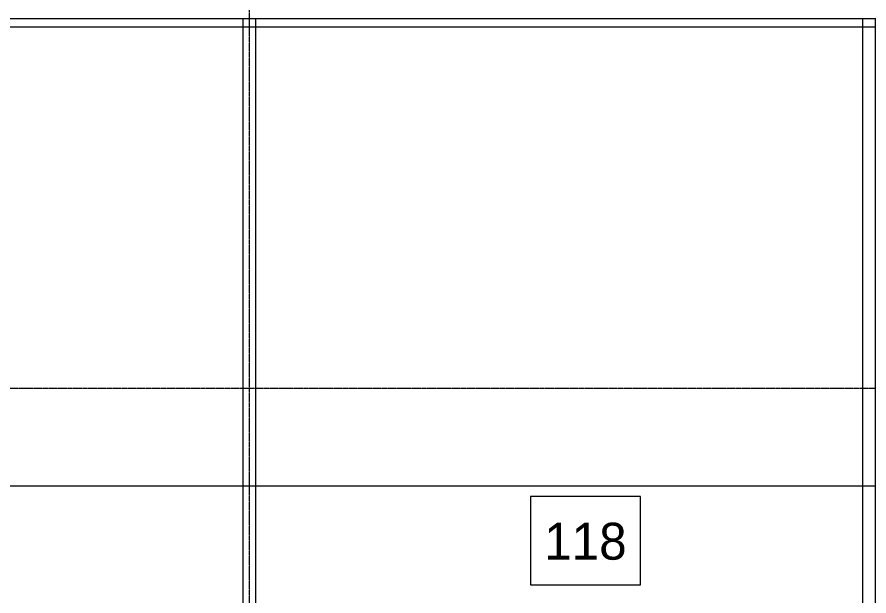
# Model space of a CAD drawing. Header units: inches. Extents: x 21035 to 27089, y -23277 to -20247.
# Drawn here: x 23266.8 to 23664.8, y -22639.9 to -22369.6 of the extents above; entities that cross this region are included whole.
import ezdxf

# ---------------------------------------------------------------- set-up
doc = ezdxf.new("R2010")
doc.units = ezdxf.units.IN
doc.header["$MEASUREMENT"] = 0
doc.linetypes.add('Grid Line 1_2_', pattern=[0.875, 0.5, -0.125, 0.125, -0.125])
for name, color, linetype, lineweight in [('A-AREA-IDEN', 2, 'Continuous', 9), ('G-ANNO-SYMB', 111, 'Continuous', 9), ('I-WALL', 2, 'Continuous', 13), ('S-BEAM', 12, 'Continuous', 13), ('S-GRID', 1, 'Continuous', 9)]:
    doc.layers.add(name, color=color, linetype=linetype, lineweight=lineweight)
doc.styles.add('Century Gothic', font='GOTHIC.TTF', dxfattribs={"height": 17.245342})

# ---------------------------------------------------------------- blocks, each defined once
blk = doc.blocks.new('W-Wide Flange - 1_-3_ deep-1401279-RCP - First Floor')
at = {"layer": 'S-BEAM', "color": 8, "lineweight": 9}
for p, q in [((23082.89, -22777.93), (23082.89, -22370.3)), ((23088.89, -22777.93), (23088.89, -22370.3)), ((23082.89, -22777.99), (23082.89, -22777.93)), ((23082.89, -22777.93), (23088.89, -22777.93)), ((23084.63, -22777.99), (23082.89, -22777.99)), ((23082.89, -22778.5), (23082.89, -22777.99)), ((23082.89, -22778.55), (23082.89, -22778.5)), ((23082.89, -22778.5), (23084.63, -22778.5)), ((23085.52, -22778.46), (23085.52, -22778.02)), ((23086.27, -22778.02), (23086.27, -22778.46)), ((23088.89, -22777.99), (23087.16, -22777.99)), ((23087.16, -22778.5), (23088.89, -22778.5)), ((23088.89, -22777.93), (23088.89, -22777.99)), ((23088.89, -22778.5), (23088.89, -22777.99)), ((23088.89, -22778.5), (23088.89, -22778.55))]:
    blk.add_line(p, q, dxfattribs=at)
for centre, start_param, end_param in [((23084.63, -22778.02), 0, 1.570796), ((23084.63, -22778.46), 4.712389, 6.283185), ((23087.16, -22778.02), 1.570796, 3.141593), ((23087.16, -22778.46), 3.141593, 4.712389)]:
    blk.add_ellipse(centre, major_axis=(0.89, 0), ratio=0.041631, start_param=start_param, end_param=end_param, dxfattribs=at)

msp = doc.modelspace()

# ---------------------------------------------------------------- linework, layer by layer
at = {"layer": 'A-AREA-IDEN', "flags": 128}
msp.add_lwpolyline([(23506.6669, -22593.5583), (23506.6669, -22634.7012), (23558.0869, -22634.7012), (23558.0869, -22593.5583)], close=True, dxfattribs=at)
at = {"layer": 'G-ANNO-SYMB'}
for p, q in [((26413.1595, -22374.357), (21954.6516, -22374.357)), ((26409.5272, -22588.6303), (21852.5325, -22588.6303))]:
    msp.add_line(p, q, dxfattribs=at)
at = {"layer": 'I-WALL', "color": 8, "lineweight": 9}
msp.add_line((22804.0152, -22370.3028), (24629.8902, -22370.3028), dxfattribs=at)
at = {"layer": 'S-GRID', "linetype": 'Grid Line 1_2_'}
for p, q in [((23375.3902, -23227.3711), (23375.3902, -20361.6008)), ((23375.3902, -23227.3711), (23375.3902, -20361.6008)), ((26557.3237, -22543.0528), (21678.6385, -22543.0528)), ((26557.3237, -22543.0528), (21678.6385, -22543.0528))]:
    msp.add_line(p, q, dxfattribs=at)

# ---------------------------------------------------------------- block references
at = {"layer": 'S-BEAM', "color": 8, "lineweight": 9}
for p in [(289.5, 0), (579, 0)]:
    msp.add_blockref('W-Wide Flange - 1_-3_ deep-1401279-RCP - First Floor', p, dxfattribs=at)

# ---------------------------------------------------------------- texts
at = {"layer": 'A-AREA-IDEN', "insert": (23532.3769, -22605.7416), "char_height": 17.24534, "width": 47.304, "attachment_point": 2, "line_spacing_factor": 0.984117, "style": 'Century Gothic'}
msp.add_mtext('118', dxfattribs=at)

doc.saveas('drawing.dxf')
